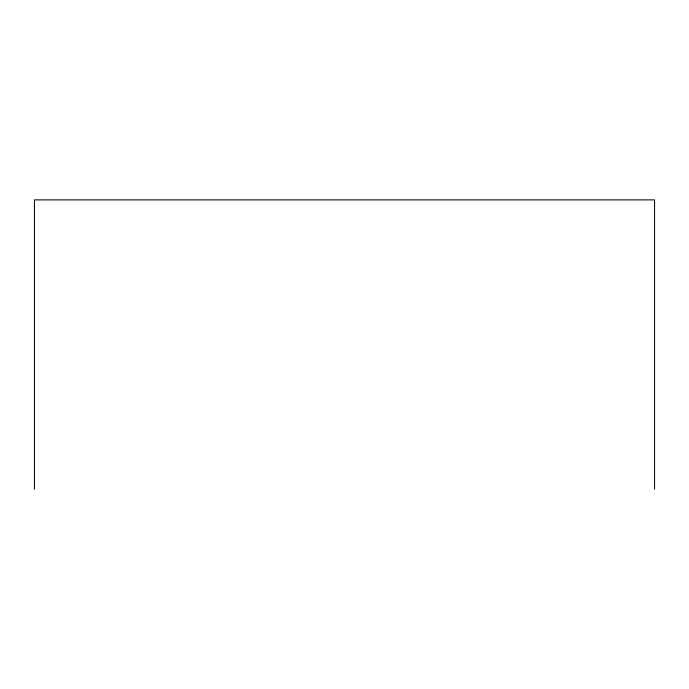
<?xml version="1.0" encoding="UTF-8"?>
<svg xmlns="http://www.w3.org/2000/svg" width="689" height="689" viewBox="0 0 689 689"><rect width="100%" height="100%" fill="white"/><g stroke="black" fill="none" stroke-linecap="round" stroke-linejoin="round"><path stroke-width="1.03" d="M654.55 489.112L654.55 199.888L34.45 199.888L34.45 489.112"/></g></svg>
